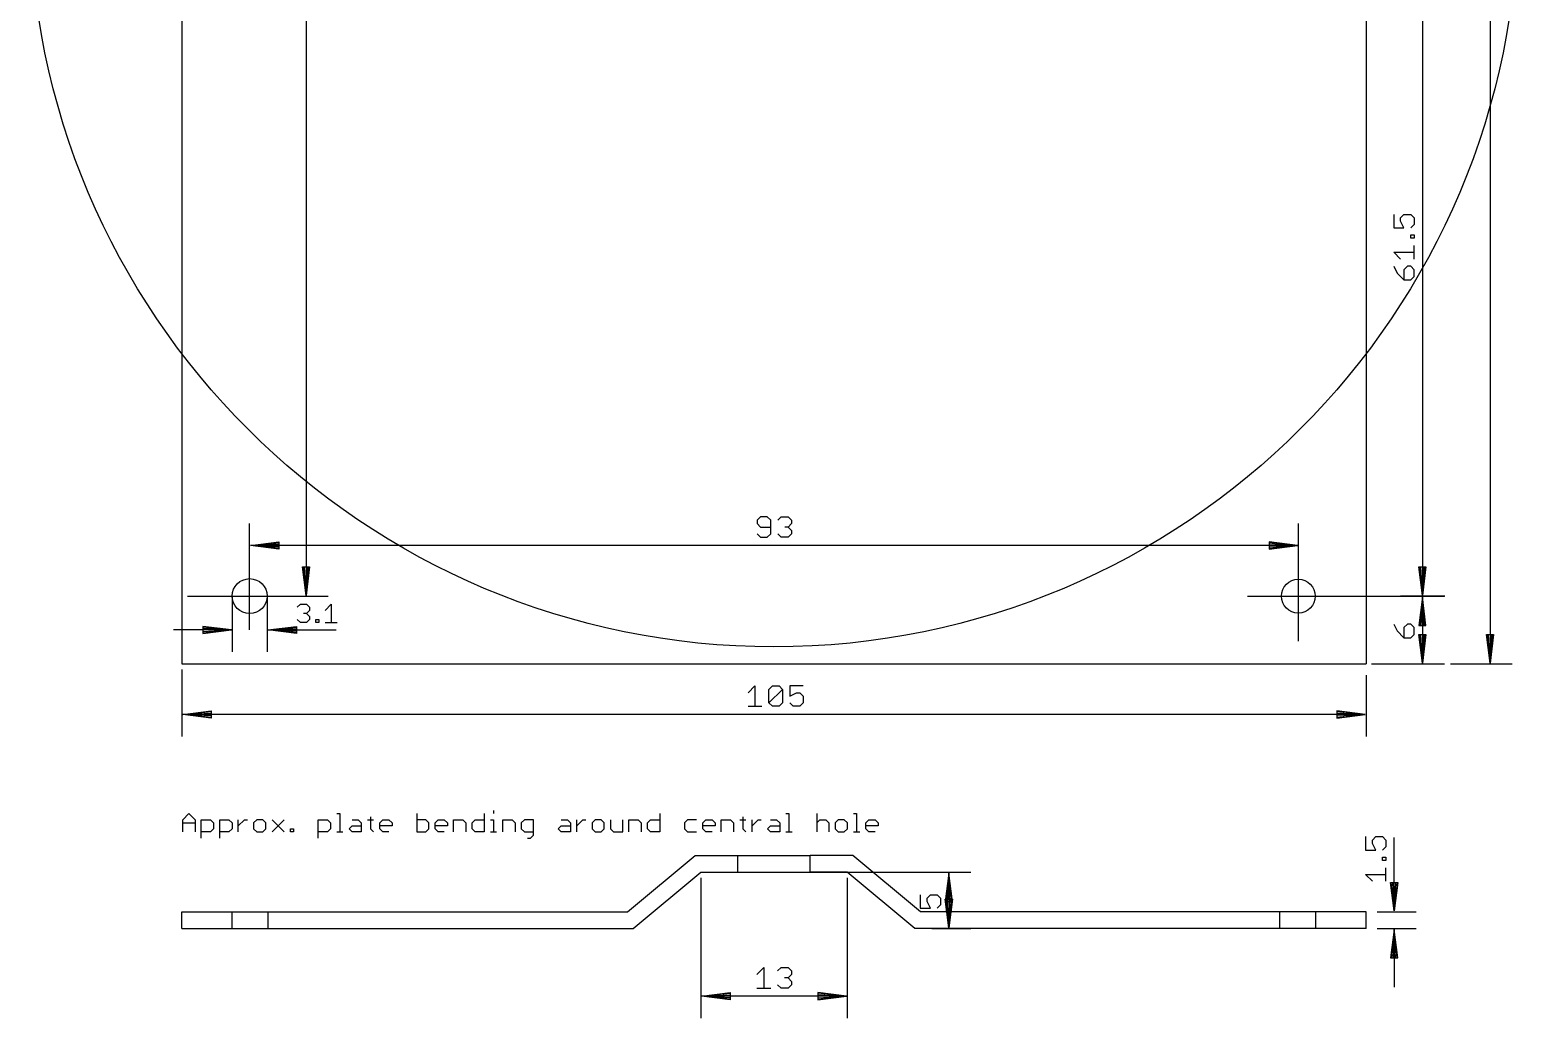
# Model space of a CAD drawing. Extents: x -14 to 150, y -8 to 172.
# Drawn here: x -13.5 to 118.5, y -8 to 79.7 of the extents above; entities that cross this region are included whole.
import ezdxf

# ---------------------------------------------------------------- set-up
doc = ezdxf.new("R2010")
doc.units = 0
for name, color, linetype in [('100', 3, 'CONTINUOUS'), ('20', 7, 'CONTINUOUS'), ('47', 2, 'CONTINUOUS')]:
    doc.layers.add(name, color=color, linetype=linetype)

msp = doc.modelspace()

# ---------------------------------------------------------------- linework, layer by layer
at = {"layer": '100'}
msp.add_circle((52.5, 91), 66, dxfattribs=at)
at = {"layer": '20'}
for p, q in [((0, 158.5), (0, 23.5)), ((105, 158.5), (105, 23.5)), ((0, 23.5), (105, 23.5)), ((39.5, 1.5), (45.5, 6.5)), ((45.5, 6.5), (49.3, 6.5)), ((49.3, 6.5), (55.7, 6.5)), ((49.3, 5), (49.3, 6.5)), ((55.7, 5), (55.7, 6.5)), ((59.5, 6.5), (55.7, 6.5)), ((65.5, 1.5), (59.5, 6.5)), ((40, 0), (46, 5)), ((46, 5), (49.3, 5)), ((49.3, 5), (55.7, 5)), ((59, 5), (55.7, 5)), ((65, 0), (59, 5)), ((0, 1.5), (4.45, 1.5)), ((0, 0), (0, 1.5)), ((4.45, 1.5), (7.65, 1.5)), ((4.45, 0), (4.45, 1.5)), ((7.65, 1.5), (39.5, 1.5)), ((7.65, 0), (7.65, 1.5)), ((97.35, 1.5), (65.5, 1.5)), ((100.55, 1.5), (97.35, 1.5)), ((97.35, 0), (97.35, 1.5)), ((105, 1.5), (100.55, 1.5)), ((100.55, 0), (100.55, 1.5)), ((105, 0), (105, 1.5)), ((0, 0), (4.45, 0)), ((4.45, 0), (7.65, 0)), ((7.65, 0), (40, 0)), ((97.35, 0), (65, 0)), ((100.55, 0), (97.35, 0)), ((105, 0), (100.55, 0))]:
    msp.add_line(p, q, dxfattribs=at)
for centre, radius in [((6, 29.5), 1.55), ((99, 29.5), 1.5)]:
    msp.add_circle(centre, radius, dxfattribs=at)
at = {"layer": '47'}
for p, q in [((116, 158.435), (116, 23.565)), ((11, 152.435), (11, 29.565)), ((110, 90.935), (110, 29.565)), ((107.4701, 63.3651), (107.4701, 62.1662)), ((108.0695, 63.0654), (108.3692, 63.3651)), ((108.3692, 63.3651), (108.9687, 63.3651)), ((108.9687, 63.3651), (109.2684, 63.0654)), ((107.4701, 62.1662), (108.3692, 62.1662)), ((108.0695, 62.7656), (108.0695, 63.0654)), ((108.3692, 62.1662), (108.0695, 62.7656)), ((109.2684, 62.4659), (108.9687, 62.1662)), ((109.2684, 63.0654), (109.2684, 62.4659)), ((108.9687, 61.2454), (108.9687, 61.5451)), ((108.9687, 61.5451), (109.2684, 61.5451)), ((109.2684, 61.2454), (108.9687, 61.2454)), ((109.2684, 61.5451), (109.2684, 61.2454)), ((108.0695, 59.4038), (107.4701, 60.0033)), ((107.4701, 60.0033), (109.2684, 60.0033)), ((109.2684, 59.4038), (109.2684, 60.6027)), ((107.4701, 58.7612), (107.7698, 58.1617)), ((107.7698, 58.1617), (108.3692, 57.5623)), ((108.669, 58.7612), (108.3692, 58.4614)), ((108.3692, 58.4614), (108.3692, 57.5623)), ((108.9687, 58.7612), (108.669, 58.7612)), ((109.2684, 58.4614), (108.9687, 58.7612)), ((109.2684, 57.862), (109.2684, 58.4614)), ((108.3692, 57.5623), (108.9687, 57.5623)), ((108.9687, 57.5623), (109.2684, 57.862)), ((6, 26.5), (6, 35.95)), ((51.3081, 36.5299), (51.0083, 36.2302)), ((51.0083, 36.2302), (51.0083, 35.9305)), ((51.0083, 35.9305), (51.3081, 35.6308)), ((51.9075, 36.5299), (51.3081, 36.5299)), ((52.2072, 36.2302), (51.9075, 36.5299)), ((52.2072, 35.0313), (52.2072, 36.2302)), ((52.8499, 36.2302), (53.1496, 36.5299)), ((53.1496, 36.5299), (53.7491, 36.5299)), ((53.7491, 36.5299), (54.0488, 36.2302)), ((54.0488, 35.9305), (53.7491, 35.6308)), ((54.0488, 36.2302), (54.0488, 35.9305)), ((99, 25.5), (99, 35.95)), ((51.0083, 35.0313), (51.3081, 34.7316)), ((51.3081, 35.6308), (52.2072, 35.6308)), ((51.3081, 34.7316), (51.9075, 34.7316)), ((51.9075, 34.7316), (52.2072, 35.0313)), ((53.1496, 34.7316), (52.8499, 35.0313)), ((53.7491, 34.7316), (53.1496, 34.7316)), ((53.7491, 35.6308), (53.4494, 35.6308)), ((53.7491, 35.6308), (54.0488, 35.331)), ((54.0488, 35.0313), (53.7491, 34.7316)), ((54.0488, 35.331), (54.0488, 35.0313)), ((6.065, 34), (8.6, 34.3192)), ((6.065, 34), (8.6, 34.26)), ((6.065, 34), (8.6, 34.13)), ((98.935, 34), (6.065, 34)), ((8.6, 33.6808), (6.065, 34)), ((8.6, 33.87), (6.065, 34)), ((8.6, 33.74), (6.065, 34)), ((8.6, 34.3192), (8.6, 33.6808)), ((98.935, 34), (96.4, 34.3192)), ((96.4, 34.3192), (96.4, 33.6808)), ((98.935, 34), (96.4, 34.26)), ((98.935, 34), (96.4, 34.13)), ((96.4, 33.6808), (98.935, 34)), ((96.4, 33.87), (98.935, 34)), ((96.4, 33.74), (98.935, 34)), ((11, 29.565), (10.6808, 32.1)), ((10.6808, 32.1), (11.3192, 32.1)), ((11, 29.565), (10.74, 32.1)), ((11, 29.565), (10.87, 32.1)), ((11.3192, 32.1), (11, 29.565)), ((11.13, 32.1), (11, 29.565)), ((11.26, 32.1), (11, 29.565)), ((110, 29.565), (109.6808, 32.1)), ((109.6808, 32.1), (110.3192, 32.1)), ((110, 29.565), (109.74, 32.1)), ((110, 29.565), (109.87, 32.1)), ((110.3192, 32.1), (110, 29.565)), ((110.13, 32.1), (110, 29.565)), ((110.26, 32.1), (110, 29.565)), ((0.5, 29.5), (12.95, 29.5)), ((4.45, 29.5), (4.45, 24.55)), ((5.6808, 29.5), (6.3192, 29.5)), ((6, 29.1808), (6, 29.8192)), ((7.55, 29.5), (7.55, 24.55)), ((94.5, 29.5), (111.95, 29.5)), ((112, 29.5), (108.05, 29.5)), ((110, 29.435), (109.6808, 26.9)), ((110, 29.435), (109.74, 26.9)), ((110, 29.435), (109.87, 26.9)), ((110, 29.435), (110, 23.565)), ((110.3192, 26.9), (110, 29.435)), ((110.13, 26.9), (110, 29.435)), ((110.26, 26.9), (110, 29.435)), ((10.2262, 28.5065), (10.4974, 28.7777)), ((10.4974, 28.7777), (11.0397, 28.7777)), ((11.0397, 27.9642), (10.7685, 27.9642)), ((11.0397, 28.7777), (11.3109, 28.5065)), ((11.3109, 28.2354), (11.0397, 27.9642)), ((11.0397, 27.9642), (11.3109, 27.693)), ((11.3109, 28.5065), (11.3109, 28.2354)), ((12.6819, 28.2354), (13.2243, 28.7777)), ((13.2243, 28.7777), (13.2243, 27.1507)), ((4.385, 26.5), (-0.75, 26.5)), ((4.385, 26.5), (1.85, 26.8192)), ((1.85, 26.8192), (1.85, 26.1808)), ((4.385, 26.5), (1.85, 26.76)), ((4.385, 26.5), (1.85, 26.63)), ((1.85, 26.1808), (4.385, 26.5)), ((1.85, 26.37), (4.385, 26.5)), ((1.85, 26.24), (4.385, 26.5)), ((7.615, 26.5), (10.15, 26.8192)), ((7.615, 26.5), (10.15, 26.76)), ((7.615, 26.5), (10.15, 26.63)), ((7.615, 26.5), (13.6846, 26.5)), ((10.15, 26.1808), (7.615, 26.5)), ((10.15, 26.37), (7.615, 26.5)), ((10.15, 26.24), (7.615, 26.5)), ((10.15, 26.8192), (10.15, 26.1808)), ((10.4974, 27.1507), (10.2262, 27.4219)), ((11.0397, 27.1507), (10.4974, 27.1507)), ((11.3109, 27.4219), (11.0397, 27.1507)), ((11.3109, 27.693), (11.3109, 27.4219)), ((11.8634, 27.1507), (11.8634, 27.4219)), ((11.8634, 27.4219), (12.1345, 27.4219)), ((12.1345, 27.1507), (11.8634, 27.1507)), ((12.1345, 27.4219), (12.1345, 27.1507)), ((12.6819, 27.1507), (13.7666, 27.1507)), ((107.4701, 27.0061), (107.7698, 26.4066)), ((107.7698, 26.4066), (108.3692, 25.8072)), ((108.669, 27.0061), (108.3692, 26.7064)), ((108.3692, 26.7064), (108.3692, 25.8072)), ((108.9687, 27.0061), (108.669, 27.0061)), ((109.2684, 26.7064), (108.9687, 27.0061)), ((109.2684, 26.1069), (109.2684, 26.7064)), ((109.6808, 26.9), (110.3192, 26.9)), ((108.3692, 25.8072), (108.9687, 25.8072)), ((108.9687, 25.8072), (109.2684, 26.1069)), ((110, 23.565), (109.6808, 26.1)), ((109.6808, 26.1), (110.3192, 26.1)), ((110, 23.565), (109.74, 26.1)), ((110, 23.565), (109.87, 26.1)), ((110.3192, 26.1), (110, 23.565)), ((110.13, 26.1), (110, 23.565)), ((110.26, 26.1), (110, 23.565)), ((116, 23.565), (115.6808, 26.1)), ((115.6808, 26.1), (116.3192, 26.1)), ((116, 23.565), (115.74, 26.1)), ((116, 23.565), (115.87, 26.1)), ((116.3192, 26.1), (116, 23.565)), ((116.13, 26.1), (116, 23.565)), ((116.26, 26.1), (116, 23.565)), ((0, 23), (0, 17.05)), ((105, 22.5), (105, 17.05)), ((105.5, 23.5), (111.95, 23.5)), ((112.5, 23.5), (117.95, 23.5)), ((50.2139, 20.9305), (50.8134, 21.5299)), ((50.8134, 21.5299), (50.8134, 19.7316)), ((52.0555, 21.2302), (52.3552, 21.5299)), ((52.0555, 20.0313), (52.0555, 21.2302)), ((52.0555, 20.0313), (53.2544, 21.2302)), ((52.3552, 21.5299), (52.9547, 21.5299)), ((52.9547, 21.5299), (53.2544, 21.2302)), ((53.2544, 21.2302), (53.2544, 20.0313)), ((55.096, 21.5299), (53.8971, 21.5299)), ((53.8971, 21.5299), (53.8971, 20.6308)), ((52.3552, 19.7316), (52.0555, 20.0313)), ((53.2544, 20.0313), (52.9547, 19.7316)), ((53.8971, 20.6308), (54.4965, 20.9305)), ((54.1968, 19.7316), (53.8971, 20.0313)), ((54.4965, 20.9305), (54.7962, 20.9305)), ((54.7962, 20.9305), (55.096, 20.6308)), ((55.096, 20.0313), (54.7962, 19.7316)), ((55.096, 20.6308), (55.096, 20.0313)), ((0.065, 19), (2.6, 19.3192)), ((0.065, 19), (2.6, 19.26)), ((0.065, 19), (2.6, 19.13)), ((104.935, 19), (0.065, 19)), ((2.6, 18.6808), (0.065, 19)), ((2.6, 18.87), (0.065, 19)), ((2.6, 18.74), (0.065, 19)), ((2.6, 19.3192), (2.6, 18.6808)), ((50.2139, 19.7316), (51.4128, 19.7316)), ((52.9547, 19.7316), (52.3552, 19.7316)), ((54.7962, 19.7316), (54.1968, 19.7316)), ((104.935, 19), (102.4, 19.3192)), ((102.4, 19.3192), (102.4, 18.6808)), ((104.935, 19), (102.4, 19.26)), ((104.935, 19), (102.4, 19.13)), ((102.4, 18.6808), (104.935, 19)), ((102.4, 18.87), (104.935, 19)), ((102.4, 18.74), (104.935, 19)), ((0.0762, 9.6609), (0.6185, 10.2032)), ((0.0762, 8.5762), (0.0762, 9.6609)), ((0.0762, 9.3897), (1.1609, 9.3897)), ((0.6185, 10.2032), (1.1609, 9.6609)), ((1.1609, 9.6609), (1.1609, 8.5762)), ((1.7134, 8.0339), (1.7134, 9.6609)), ((1.7134, 9.6609), (2.5269, 9.6609)), ((2.5269, 9.6609), (2.798, 9.3897)), ((2.798, 9.3897), (2.798, 8.8474)), ((3.3505, 8.0339), (3.3505, 9.6609)), ((3.3505, 9.6609), (4.164, 9.6609)), ((4.164, 9.6609), (4.4352, 9.3897)), ((4.4352, 9.3897), (4.4352, 8.8474)), ((4.9877, 8.5762), (4.9877, 9.6609)), ((4.9877, 9.1185), (5.53, 9.6609)), ((5.53, 9.6609), (5.8012, 9.6609)), ((6.6231, 9.6609), (6.352, 9.3897)), ((6.352, 9.3897), (6.352, 8.8474)), ((7.1655, 9.6609), (6.6231, 9.6609)), ((7.4366, 9.3897), (7.1655, 9.6609)), ((7.4366, 8.8474), (7.4366, 9.3897)), ((7.9891, 9.6609), (9.0738, 8.5762)), ((7.9891, 8.5762), (9.0738, 9.6609)), ((12.082, 8.0339), (12.082, 9.6609)), ((12.082, 9.6609), (12.8955, 9.6609)), ((12.8955, 9.6609), (13.1667, 9.3897)), ((13.1667, 9.3897), (13.1667, 8.8474)), ((13.7192, 10.2032), (13.9903, 10.2032)), ((13.9903, 10.2032), (13.9903, 8.5762)), ((15.0818, 9.6609), (15.6241, 9.6609)), ((15.6241, 9.6609), (15.8953, 9.3897)), ((15.8953, 9.3897), (15.8953, 8.5762)), ((16.4478, 9.6609), (16.9901, 9.6609)), ((16.7189, 9.932), (16.7189, 8.8474)), ((17.5392, 9.3897), (17.8104, 9.6609)), ((17.5392, 8.8474), (17.5392, 9.3897)), ((17.8104, 9.6609), (18.3527, 9.6609)), ((18.3527, 9.6609), (18.6239, 9.3897)), ((18.6239, 9.3897), (18.6239, 9.1185)), ((20.8135, 10.2032), (20.8135, 8.5762)), ((21.627, 9.6609), (20.8135, 9.6609)), ((21.8982, 9.3897), (21.627, 9.6609)), ((21.8982, 8.8474), (21.8982, 9.3897)), ((22.4507, 9.3897), (22.7218, 9.6609)), ((22.4507, 8.8474), (22.4507, 9.3897)), ((22.7218, 9.6609), (23.2642, 9.6609)), ((23.2642, 9.6609), (23.5353, 9.3897)), ((23.5353, 9.3897), (23.5353, 9.1185)), ((24.0878, 8.5762), (24.0878, 9.6609)), ((24.0878, 9.6609), (24.9013, 9.6609)), ((24.9013, 9.6609), (25.1725, 9.3897)), ((25.1725, 9.3897), (25.1725, 8.5762)), ((25.725, 9.3897), (25.9961, 9.6609)), ((25.725, 8.8474), (25.725, 9.3897)), ((25.9961, 9.6609), (26.8096, 9.6609)), ((26.8096, 10.2032), (26.8096, 8.5762)), ((27.3621, 9.6609), (27.6333, 9.6609)), ((27.6333, 10.4744), (27.6333, 10.2032)), ((27.6333, 9.6609), (27.6333, 8.5762)), ((28.4536, 8.5762), (28.4536, 9.6609)), ((28.4536, 9.6609), (29.2671, 9.6609)), ((29.2671, 9.6609), (29.5382, 9.3897)), ((29.5382, 9.3897), (29.5382, 8.5762)), ((30.3619, 9.6609), (30.0907, 9.3897)), ((30.0907, 9.3897), (30.0907, 8.8474)), ((31.1754, 9.6609), (30.3619, 9.6609)), ((31.1754, 8.305), (31.1754, 9.6609)), ((33.6362, 9.6609), (34.1785, 9.6609)), ((34.1785, 9.6609), (34.4497, 9.3897)), ((34.4497, 9.3897), (34.4497, 8.5762)), ((35.0022, 8.5762), (35.0022, 9.6609)), ((35.0022, 9.1185), (35.5445, 9.6609)), ((35.5445, 9.6609), (35.8157, 9.6609)), ((36.6377, 9.6609), (36.3665, 9.3897)), ((36.3665, 9.3897), (36.3665, 8.8474)), ((37.18, 9.6609), (36.6377, 9.6609)), ((37.4512, 9.3897), (37.18, 9.6609)), ((37.4512, 8.8474), (37.4512, 9.3897)), ((38.0037, 9.6609), (38.0037, 8.8474)), ((39.0883, 8.5762), (39.0883, 9.6609)), ((39.6408, 8.5762), (39.6408, 9.6609)), ((39.6408, 9.6609), (40.4543, 9.6609)), ((40.4543, 9.6609), (40.7255, 9.3897)), ((40.7255, 9.3897), (40.7255, 8.5762)), ((41.278, 9.3897), (41.5491, 9.6609)), ((41.278, 8.8474), (41.278, 9.3897)), ((41.5491, 9.6609), (42.3626, 9.6609)), ((42.3626, 10.2032), (42.3626, 8.5762)), ((44.8234, 9.6609), (44.5523, 9.3897)), ((44.5523, 9.3897), (44.5523, 8.8474)), ((45.6369, 9.6609), (44.8234, 9.6609)), ((46.1894, 9.3897), (46.4606, 9.6609)), ((46.1894, 8.8474), (46.1894, 9.3897)), ((46.4606, 9.6609), (47.0029, 9.6609)), ((47.0029, 9.6609), (47.2741, 9.3897)), ((47.2741, 9.3897), (47.2741, 9.1185)), ((47.8266, 8.5762), (47.8266, 9.6609)), ((47.8266, 9.6609), (48.6401, 9.6609)), ((48.6401, 9.6609), (48.9113, 9.3897)), ((48.9113, 9.3897), (48.9113, 8.5762)), ((49.4637, 9.6609), (50.0061, 9.6609)), ((49.7349, 9.932), (49.7349, 8.8474)), ((50.5552, 8.5762), (50.5552, 9.6609)), ((50.5552, 9.1185), (51.0975, 9.6609)), ((51.0975, 9.6609), (51.3687, 9.6609)), ((52.1906, 9.6609), (52.733, 9.6609)), ((52.733, 9.6609), (53.0041, 9.3897)), ((53.0041, 9.3897), (53.0041, 8.5762)), ((53.5566, 10.2032), (53.8278, 10.2032)), ((53.8278, 10.2032), (53.8278, 8.5762)), ((56.2852, 10.2032), (56.2852, 8.5762)), ((56.2852, 9.3897), (56.5564, 9.6609)), ((56.5564, 9.6609), (57.0987, 9.6609)), ((57.0987, 9.6609), (57.3699, 9.3897)), ((57.3699, 9.3897), (57.3699, 8.5762)), ((58.1936, 9.6609), (57.9224, 9.3897)), ((57.9224, 9.3897), (57.9224, 8.8474)), ((58.7359, 9.6609), (58.1936, 9.6609)), ((59.007, 9.3897), (58.7359, 9.6609)), ((59.007, 8.8474), (59.007, 9.3897)), ((59.5595, 10.2032), (59.8307, 10.2032)), ((59.8307, 10.2032), (59.8307, 8.5762)), ((60.651, 9.3897), (60.9221, 9.6609)), ((60.651, 8.8474), (60.651, 9.3897)), ((60.9221, 9.6609), (61.4645, 9.6609)), ((61.4645, 9.6609), (61.7356, 9.3897)), ((61.7356, 9.3897), (61.7356, 9.1185)), ((2.5269, 8.5762), (1.7134, 8.5762)), ((2.798, 8.8474), (2.5269, 8.5762)), ((4.164, 8.5762), (3.3505, 8.5762)), ((4.4352, 8.8474), (4.164, 8.5762)), ((6.352, 8.8474), (6.6231, 8.5762)), ((6.6231, 8.5762), (7.1655, 8.5762)), ((7.1655, 8.5762), (7.4366, 8.8474)), ((9.6263, 8.5762), (9.6263, 8.8474)), ((9.6263, 8.8474), (9.8974, 8.8474)), ((9.8974, 8.5762), (9.6263, 8.5762)), ((9.8974, 8.8474), (9.8974, 8.5762)), ((12.8955, 8.5762), (12.082, 8.5762)), ((13.1667, 8.8474), (12.8955, 8.5762)), ((13.7192, 8.5762), (14.2615, 8.5762)), ((14.8106, 8.8474), (15.0818, 9.1185)), ((15.0818, 8.5762), (14.8106, 8.8474)), ((15.0818, 9.1185), (15.8953, 9.1185)), ((15.8953, 8.5762), (15.0818, 8.5762)), ((16.7189, 8.8474), (16.9901, 8.5762)), ((18.6239, 9.1185), (17.5392, 9.1185)), ((17.8104, 8.5762), (17.5392, 8.8474)), ((18.3527, 8.5762), (17.8104, 8.5762)), ((20.8135, 8.5762), (21.627, 8.5762)), ((21.627, 8.5762), (21.8982, 8.8474)), ((23.5353, 9.1185), (22.4507, 9.1185)), ((22.7218, 8.5762), (22.4507, 8.8474)), ((23.2642, 8.5762), (22.7218, 8.5762)), ((25.9961, 8.5762), (25.725, 8.8474)), ((26.8096, 8.5762), (25.9961, 8.5762)), ((27.3621, 8.5762), (27.9045, 8.5762)), ((30.0907, 8.8474), (30.3619, 8.5762)), ((30.3619, 8.5762), (31.1754, 8.5762)), ((30.6331, 8.0339), (30.9042, 8.0339)), ((30.9042, 8.0339), (31.1754, 8.305)), ((33.365, 8.8474), (33.6362, 9.1185)), ((33.6362, 8.5762), (33.365, 8.8474)), ((33.6362, 9.1185), (34.4497, 9.1185)), ((34.4497, 8.5762), (33.6362, 8.5762)), ((36.3665, 8.8474), (36.6377, 8.5762)), ((36.6377, 8.5762), (37.18, 8.5762)), ((37.18, 8.5762), (37.4512, 8.8474)), ((38.0037, 8.8474), (38.2748, 8.5762)), ((38.2748, 8.5762), (39.0883, 8.5762)), ((41.5491, 8.5762), (41.278, 8.8474)), ((42.3626, 8.5762), (41.5491, 8.5762)), ((44.5523, 8.8474), (44.8234, 8.5762)), ((44.8234, 8.5762), (45.6369, 8.5762)), ((47.2741, 9.1185), (46.1894, 9.1185)), ((46.4606, 8.5762), (46.1894, 8.8474)), ((47.0029, 8.5762), (46.4606, 8.5762)), ((49.7349, 8.8474), (50.0061, 8.5762)), ((51.9195, 8.8474), (52.1906, 9.1185)), ((52.1906, 8.5762), (51.9195, 8.8474)), ((52.1906, 9.1185), (53.0041, 9.1185)), ((53.0041, 8.5762), (52.1906, 8.5762)), ((53.5566, 8.5762), (54.099, 8.5762)), ((57.9224, 8.8474), (58.1936, 8.5762)), ((58.1936, 8.5762), (58.7359, 8.5762)), ((58.7359, 8.5762), (59.007, 8.8474)), ((59.5595, 8.5762), (60.1019, 8.5762)), ((61.7356, 9.1185), (60.651, 9.1185)), ((60.9221, 8.5762), (60.651, 8.8474)), ((61.4645, 8.5762), (60.9221, 8.5762)), ((104.9701, 8.1628), (104.9701, 6.964)), ((105.5695, 7.8631), (105.8692, 8.1628)), ((105.8692, 8.1628), (106.4687, 8.1628)), ((106.4687, 8.1628), (106.7684, 7.8631)), ((107.5, 1.565), (107.5, 8.0809)), ((104.9701, 6.964), (105.8692, 6.964)), ((105.5695, 7.5634), (105.5695, 7.8631)), ((105.8692, 6.964), (105.5695, 7.5634)), ((106.7684, 7.2637), (106.4687, 6.964)), ((106.7684, 7.8631), (106.7684, 7.2637)), ((106.4687, 6.0432), (106.4687, 6.3429)), ((106.4687, 6.3429), (106.7684, 6.3429)), ((106.7684, 6.0432), (106.4687, 6.0432)), ((106.7684, 6.3429), (106.7684, 6.0432)), ((106.7684, 4.2016), (106.7684, 5.4005)), ((46, 4.5), (46, -7.95)), ((54, 5), (69.95, 5)), ((59, 4.5), (59, -7.95)), ((68, 4.935), (67.6808, 2.4)), ((68, 4.935), (67.74, 2.4)), ((68, 4.935), (67.87, 2.4)), ((68, 4.935), (68, 0.065)), ((68.3192, 2.4), (68, 4.935)), ((68.13, 2.4), (68, 4.935)), ((68.26, 2.4), (68, 4.935)), ((105.5695, 4.2016), (104.9701, 4.801)), ((104.9701, 4.801), (106.7684, 4.801)), ((107.5, 1.565), (107.1808, 4.1)), ((107.1808, 4.1), (107.8192, 4.1)), ((107.5, 1.565), (107.24, 4.1)), ((107.5, 1.565), (107.37, 4.1)), ((107.8192, 4.1), (107.5, 1.565)), ((107.63, 4.1), (107.5, 1.565)), ((107.76, 4.1), (107.5, 1.565)), ((65.4701, 3.0061), (65.4701, 1.8072)), ((66.0695, 2.7064), (66.3692, 3.0061)), ((66.0695, 2.4066), (66.0695, 2.7064)), ((66.3692, 3.0061), (66.9687, 3.0061)), ((66.9687, 3.0061), (67.2684, 2.7064)), ((67.2684, 2.7064), (67.2684, 2.1069)), ((65.4701, 1.8072), (66.3692, 1.8072)), ((66.3692, 1.8072), (66.0695, 2.4066)), ((67.2684, 2.1069), (66.9687, 1.8072)), ((68, 0.065), (67.6808, 2.6)), ((67.6808, 2.6), (68.3192, 2.6)), ((67.6808, 2.4), (68.3192, 2.4)), ((68, 0.065), (67.74, 2.6)), ((68, 0.065), (67.87, 2.6)), ((68.3192, 2.6), (68, 0.065)), ((68.13, 2.6), (68, 0.065)), ((68.26, 2.6), (68, 0.065)), ((106, 1.5), (109.45, 1.5)), ((66.5, 0), (69.95, 0)), ((106, 0), (109.45, 0)), ((107.5, -0.065), (107.1808, -2.6)), ((107.5, -0.065), (107.24, -2.6)), ((107.5, -0.065), (107.37, -2.6)), ((107.5, -0.065), (107.5, -5.2)), ((107.8192, -2.6), (107.5, -0.065)), ((107.63, -2.6), (107.5, -0.065)), ((107.76, -2.6), (107.5, -0.065)), ((107.1808, -2.6), (107.8192, -2.6)), ((50.9829, -4.061), (51.5993, -3.4446)), ((51.5993, -3.4446), (51.5993, -5.2938)), ((52.8245, -3.7528), (53.1327, -3.4446)), ((53.1327, -3.4446), (53.7491, -3.4446)), ((53.7491, -3.4446), (54.0573, -3.7528)), ((54.0573, -3.7528), (54.0573, -4.061)), ((53.1327, -5.2938), (52.8245, -4.9856)), ((53.7491, -4.3692), (53.4409, -4.3692)), ((54.0573, -4.061), (53.7491, -4.3692)), ((53.7491, -4.3692), (54.0573, -4.6774)), ((54.0573, -4.9856), (53.7491, -5.2938)), ((54.0573, -4.6774), (54.0573, -4.9856)), ((46.065, -6), (48.6, -5.6808)), ((46.065, -6), (48.6, -5.74)), ((46.065, -6), (48.6, -5.87)), ((58.935, -6), (46.065, -6)), ((48.6, -6.3192), (46.065, -6)), ((48.6, -6.13), (46.065, -6)), ((48.6, -6.26), (46.065, -6)), ((48.6, -5.6808), (48.6, -6.3192)), ((50.9829, -5.2938), (52.2157, -5.2938)), ((53.7491, -5.2938), (53.1327, -5.2938)), ((58.935, -6), (56.4, -5.6808)), ((56.4, -5.6808), (56.4, -6.3192)), ((58.935, -6), (56.4, -5.74)), ((58.935, -6), (56.4, -5.87)), ((56.4, -6.3192), (58.935, -6)), ((56.4, -6.13), (58.935, -6)), ((56.4, -6.26), (58.935, -6))]:
    msp.add_line(p, q, dxfattribs=at)

doc.saveas('drawing.dxf')
